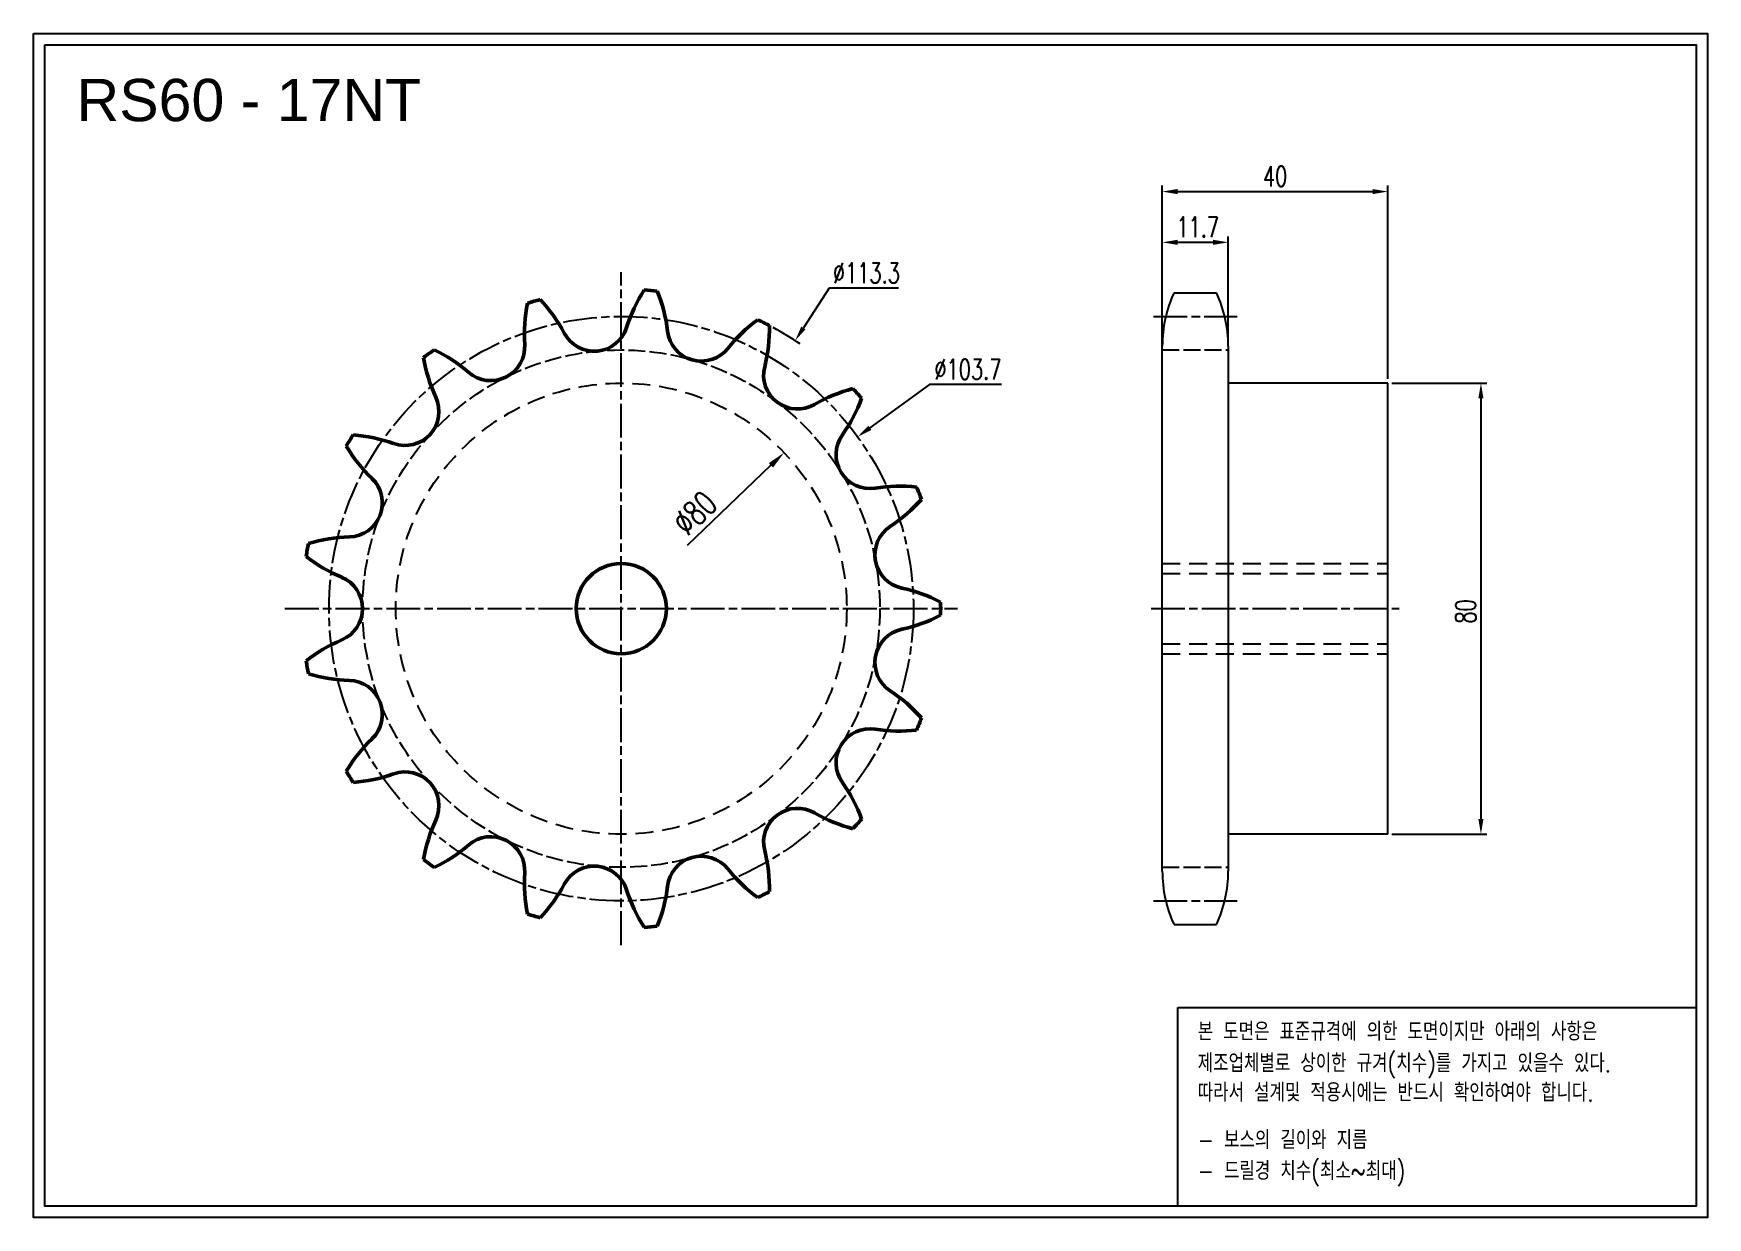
# Model space of a CAD drawing. Header units: millimetres. Extents: x 26149 to 26446, y 0 to 210.
import ezdxf

# ---------------------------------------------------------------- set-up
doc = ezdxf.new("R2010")
doc.units = ezdxf.units.MM
for name, pattern in [('AM_ISO02W050', [7.5, 6, -1.5]), ('AM_ISO02W050x2', [3.75, 3, -0.75]), ('AM_ISO08W050', [18, 12, -1.5, 3, -1.5]), ('AM_ISO08W050x2', [9, 6, -0.75, 1.5, -0.75]), ('HIDDEN', [9.525, 6.35, -3.175])]:
    doc.linetypes.add(name, pattern=pattern)
for name, color, linetype, lineweight in [('AM_0N', 7, 'Continuous', 50), ('AM_3N', 6, 'AM_ISO02W050', 25), ('AM_7', 4, 'AM_ISO08W050', 25), ('AM_7N', 4, 'AM_ISO08W050', 25)]:
    doc.layers.add(name, color=color, linetype=linetype, lineweight=lineweight)
doc.layers.add('HL', color=2, linetype='HIDDEN')
doc.layers.add('S-DIM', color=7, linetype='Continuous')
doc.styles.add('HAN', font='ROMANS.shx', dxfattribs={"width": 0.7, "bigfont": 'whgtxt.shx'})
doc.styles.add('HSG', font='SIMPLEX.shx', dxfattribs={"width": 0.7, "bigfont": 'HSG.shx'})
doc.styles.get("Standard").update_dxf_attribs({"font": 'arial.ttf'})
doc.dimstyles.new('APP6', dxfattribs={"dimscale": 1.5, "dimtxt": 2.4, "dimasz": 1.8, "dimexe": 0.7, "dimexo": 0.5, "dimgap": 0.6, "dimtad": 1, "dimtoh": 1, "dimdec": 1, "dimrnd": 0.01, "dimzin": 9, "dimdsep": 46, "dimtxsty": 'HSG', "dimcen": 0, "dimclrd": 1, "dimclre": 1, "dimclrt": 256, "dimazin": 2, "dimtp": 1, "dimtm": 1, "dimtfac": 0.5, "dimtdec": 1, "dimtofl": 0, "dimtmove": 0, "dimatfit": 3, "dimfxl": 0, "dimtvp": 1, "dimtolj": 2, "dimlwd": -1, "dimlwe": -1, "dimarcsym": 0})
doc.dimstyles.new('APP8', dxfattribs={"dimscale": 1.8, "dimtxt": 2.4, "dimasz": 1.8, "dimexe": 0.7, "dimexo": 0.5, "dimgap": 0.6, "dimtad": 1, "dimtoh": 1, "dimdec": 1, "dimrnd": 0.01, "dimzin": 9, "dimdsep": 46, "dimtxsty": 'HSG', "dimcen": 0, "dimclrd": 1, "dimclre": 1, "dimclrt": 256, "dimazin": 2, "dimtp": 1, "dimtm": 1, "dimtfac": 0.5, "dimtdec": 1, "dimtofl": 0, "dimtmove": 0, "dimatfit": 3, "dimfxl": 0, "dimtvp": 1, "dimtolj": 2, "dimlwd": -1, "dimlwe": -1, "dimarcsym": 0})

# ---------------------------------------------------------------- blocks, each defined once
blk = doc.blocks.new('*D1')
at = {"layer": 'Defpoints', "color": 0, "transparency": 16777216}
for p in [(26282.14, 135.65), (26224.35, 80.33)]:
    blk.add_point(p, dxfattribs=at)
at = {"layer": 'S-DIM', "color": 1, "transparency": 16777216}
blk.add_line((26265, 119.23), (26279.8, 133.41), dxfattribs=at)
blk.add_solid([(26279.43, 133.8), (26280.18, 133.02), (26282.14, 135.65)], dxfattribs=at)
at = {"layer": 'S-DIM', "transparency": 16777216, "insert": (26266.29, 124.96), "char_height": 4.32, "attachment_point": 5, "rotation": 43.7499, "style": 'HSG'}
blk.add_mtext('\\A2;∅80', dxfattribs=at)
blk = doc.blocks.new('*D2')
at = {"layer": 'Defpoints', "color": 0, "transparency": 16777216}
for p in [(26284.1, 155.52), (26222.4, 60.45)]:
    blk.add_point(p, dxfattribs=at)
at = {"layer": 'S-DIM', "color": 1, "transparency": 16777216}
for p, q in [((26290.14, 164.83), (26285.57, 157.79)), ((26302.44, 164.83), (26290.14, 164.83))]:
    blk.add_line(p, q, dxfattribs=at)
blk.add_arc((26253.25, 107.99), 56.67, 55.9534, 61.5915, dxfattribs=at)
blk.add_solid([(26285.19, 158.03), (26285.95, 157.54), (26284.1, 155.52)], dxfattribs=at)
at = {"layer": 'S-DIM', "transparency": 16777216, "insert": (26296.74, 167.53), "char_height": 3.6, "attachment_point": 5, "style": 'HSG'}
blk.add_mtext('\\A2;∅113.3', dxfattribs=at)
blk = doc.blocks.new('*D3')
at = {"layer": 'Defpoints', "color": 0, "transparency": 16777216}
for p in [(26295.18, 138.47), (26211.32, 77.51)]:
    blk.add_point(p, dxfattribs=at)
at = {"layer": 'S-DIM', "color": 1, "transparency": 16777216}
for p, q in [((26307.91, 147.72), (26297.36, 140.06)), ((26320.69, 147.72), (26307.91, 147.72))]:
    blk.add_line(p, q, dxfattribs=at)
blk.add_solid([(26297.1, 140.42), (26297.63, 139.69), (26295.18, 138.47)], dxfattribs=at)
at = {"layer": 'S-DIM', "transparency": 16777216, "insert": (26314.75, 150.42), "char_height": 3.6, "attachment_point": 5, "style": 'HSG'}
blk.add_mtext('\\A2;∅103.7', dxfattribs=at)
blk = doc.blocks.new('*D4')
at = {"layer": 'Defpoints', "color": 0, "transparency": 16777216}
for p in [(26360.94, 172.96), (26349.24, 153.87), (26360.94, 153.87)]:
    blk.add_point(p, dxfattribs=at)
at = {"layer": 'S-DIM', "color": 1, "transparency": 16777216}
for p, q in [((26349.24, 154.62), (26349.24, 174.01)), ((26351.94, 172.96), (26358.24, 172.96)), ((26360.94, 154.62), (26360.94, 174.01))]:
    blk.add_line(p, q, dxfattribs=at)
for points in [[(26351.94, 173.41), (26351.94, 172.51), (26349.24, 172.96)], [(26358.24, 173.41), (26358.24, 172.51), (26360.94, 172.96)]]:
    blk.add_solid(points, dxfattribs=at)
at = {"layer": 'S-DIM', "transparency": 16777216, "insert": (26355.52, 175.66), "char_height": 3.6, "attachment_point": 5, "style": 'HSG'}
blk.add_mtext('\\A2;11.7', dxfattribs=at)
blk = doc.blocks.new('*D5')
at = {"layer": 'Defpoints', "color": 0, "transparency": 16777216}
for p in [(26389.24, 181.96), (26349.24, 153.87), (26389.24, 147.99)]:
    blk.add_point(p, dxfattribs=at)
at = {"layer": 'S-DIM', "color": 1, "transparency": 16777216}
for p, q in [((26349.24, 154.62), (26349.24, 183.01)), ((26351.94, 181.96), (26386.54, 181.96)), ((26389.24, 148.74), (26389.24, 183.01))]:
    blk.add_line(p, q, dxfattribs=at)
for points in [[(26351.94, 182.41), (26351.94, 181.51), (26349.24, 181.96)], [(26386.54, 182.41), (26386.54, 181.51), (26389.24, 181.96)]]:
    blk.add_solid(points, dxfattribs=at)
at = {"layer": 'S-DIM', "transparency": 16777216, "insert": (26369.24, 184.66), "char_height": 3.6, "attachment_point": 5, "style": 'HSG'}
blk.add_mtext('\\A2;40', dxfattribs=at)
blk = doc.blocks.new('*D6')
at = {"layer": 'Defpoints', "color": 0, "transparency": 16777216}
for p in [(26389.24, 147.99), (26389.24, 67.99), (26405.77, 67.99)]:
    blk.add_point(p, dxfattribs=at)
at = {"layer": 'S-DIM', "color": 1, "transparency": 16777216}
for p, q in [((26389.99, 147.99), (26406.82, 147.99)), ((26405.77, 145.29), (26405.77, 70.69)), ((26389.99, 67.99), (26406.82, 67.99))]:
    blk.add_line(p, q, dxfattribs=at)
for points in [[(26405.32, 145.29), (26406.22, 145.29), (26405.77, 147.99)], [(26405.32, 70.69), (26406.22, 70.69), (26405.77, 67.99)]]:
    blk.add_solid(points, dxfattribs=at)
at = {"layer": 'S-DIM', "transparency": 16777216, "insert": (26403.07, 107.49), "char_height": 3.6, "attachment_point": 5, "rotation": 90, "style": 'HSG'}
blk.add_mtext('\\A2;80', dxfattribs=at)

msp = doc.modelspace()

# ---------------------------------------------------------------- linework, layer by layer
for p, q in [((26351.32, 164.03), (26358.86, 164.03)), ((26349.24, 61.44), (26349.24, 154.53)), ((26360.94, 154.53), (26360.94, 61.44)), ((26389.24, 147.99), (26360.94, 147.99)), ((26389.24, 67.99), (26389.24, 147.99)), ((26389.24, 67.99), (26360.94, 67.99)), ((26351.32, 51.94), (26358.86, 51.94))]:
    msp.add_line(p, q)
for points in [[(26148.97, 210), (26445.97, 210), (26445.97, 0), (26148.97, 0)], [(26150.97, 208), (26443.97, 208), (26443.97, 2), (26150.97, 2)]]:
    msp.add_lwpolyline(points, close=True)
at = {"color": 6}
msp.add_lwpolyline([(26351.97, 37.25), (26443.97, 37.25), (26443.97, 2), (26351.97, 2)], close=True, dxfattribs=at)
for centre, start, end in [((26371.94, 154.53), 155.2599, 180), ((26338.24, 154.53), 0, 24.7401), ((26371.94, 61.44), 180, 204.7401), ((26338.24, 61.44), 335.2599, 0)]:
    msp.add_arc(centre, 22.7, start, end)
at = {"layer": 'AM_0N'}
msp.add_circle((26253.25, 107.99), 8, dxfattribs=at)
for centre, radius, start, end in [((26280.12, 149.77), 27.15, 147.1217, 162.6471), ((26253.25, 107.99), 56.67, 83.5262, 85.8855), ((26234.51, 154), 27.15, 6.7647, 22.29), ((26263.21, 156.66), 27.15, 168.2982, 183.8235), ((26253.25, 107.99), 56.67, 104.7027, 107.062), ((26219.16, 144.12), 27.15, 27.9412, 43.4665), ((26248.46, 159.66), 6.01, 207.9412, 342.6471), ((26293.4, 137.24), 27.15, 125.9453, 141.4706), ((26253.25, 107.99), 56.67, 62.3498, 64.7091), ((26252.4, 157.66), 27.15, 345.5882, 1.1136), ((26230.12, 154.44), 6.01, 229.1176, 3.8235), ((26267.45, 157.9), 6.01, 186.7647, 321.4706), ((26253.25, 107.99), 56.67, 125.8792, 128.2385), ((26244.96, 156.97), 27.15, 189.4747, 205), ((26208.41, 129.37), 27.15, 49.1176, 64.643), ((26284.52, 149.4), 6.01, 165.5882, 300.2941), ((26301.26, 120.76), 27.15, 104.7688, 120.2941), ((26253.25, 107.99), 56.67, 41.1733, 43.5326), ((26214.9, 142.95), 6.01, 250.2941, 25), ((26270.4, 154.61), 27.15, 324.4118, 339.9371), ((26253.25, 107.99), 56.67, 147.0556, 149.415), ((26227.83, 150.67), 27.15, 210.6511, 226.1765), ((26203.71, 111.72), 27.15, 70.2941, 85.8194), ((26297.37, 135.31), 6.01, 144.4118, 279.1176), ((26204.86, 126.73), 6.01, 271.4706, 46.1765), ((26302.63, 102.56), 27.15, 83.5923, 99.1176), ((26253.25, 107.99), 56.67, 19.9968, 22.3561), ((26286.08, 145.27), 27.15, 303.2353, 318.7606), ((26304.26, 117.52), 6.01, 123.2353, 257.9412), ((26253.25, 107.99), 56.67, 168.2321, 170.5914), ((26205.71, 93.58), 27.15, 91.4706, 106.9959), ((26214.12, 138.6), 27.15, 231.8276, 247.3529), ((26201.35, 107.99), 6.01, 292.6471, 67.3529), ((26297.33, 85.09), 27.15, 62.4158, 77.9412), ((26253.25, 107.99), 56.67, 358.8203, 1.1797), ((26304.26, 98.45), 6.01, 102.0588, 236.7647), ((26297.33, 130.89), 27.15, 282.0588, 297.5842), ((26214.12, 77.38), 27.15, 112.6471, 128.1724), ((26253.25, 107.99), 56.67, 189.4086, 191.7679), ((26205.71, 122.4), 27.15, 253.0041, 268.5294), ((26204.86, 89.24), 6.01, 313.8235, 88.5294), ((26286.08, 70.71), 27.15, 41.2394, 56.7647), ((26297.37, 80.67), 6.01, 80.8824, 215.5882), ((26302.63, 113.42), 27.15, 260.8824, 276.4077), ((26253.25, 107.99), 56.67, 337.6439, 340.0032), ((26227.83, 65.31), 27.15, 133.8235, 149.3489), ((26253.25, 107.99), 56.67, 210.585, 212.9444), ((26203.71, 104.25), 27.15, 274.1806, 289.7059), ((26214.9, 73.03), 6.01, 335, 109.7059), ((26270.4, 61.36), 27.15, 20.0629, 35.5882), ((26284.52, 66.57), 6.01, 59.7059, 194.4118), ((26301.26, 95.21), 27.15, 239.7059, 255.2312), ((26244.96, 59.01), 27.15, 155, 170.5253), ((26253.25, 107.99), 56.67, 316.4674, 318.8267), ((26208.41, 86.61), 27.15, 295.357, 310.8824), ((26230.12, 61.53), 6.01, 356.1765, 130.8824), ((26253.25, 107.99), 56.67, 231.7615, 234.1208), ((26267.45, 58.07), 6.01, 38.5294, 173.2353), ((26252.4, 58.32), 27.15, 358.8864, 14.4118), ((26263.21, 59.32), 27.15, 176.1765, 191.7018), ((26248.46, 56.31), 6.01, 17.3529, 152.0588), ((26293.4, 78.73), 27.15, 218.5294, 234.0547), ((26219.16, 71.85), 27.15, 316.5335, 332.0588), ((26280.12, 66.21), 27.15, 197.3529, 212.8783), ((26234.51, 61.98), 27.15, 337.71, 353.2353), ((26253.25, 107.99), 56.67, 295.2909, 297.6502), ((26253.25, 107.99), 56.67, 252.938, 255.2973), ((26253.25, 107.99), 56.67, 274.1145, 276.4738)]:
    msp.add_arc(centre, radius, start, end, dxfattribs=at)
at = {"layer": 'AM_3N', "linetype": 'AM_ISO02W050x2'}
for p, q in [((26349.24, 153.87), (26360.94, 153.87)), ((26349.24, 62.11), (26360.94, 62.11))]:
    msp.add_line(p, q, dxfattribs=at)
msp.add_circle((26253.25, 107.99), 45.88, dxfattribs=at)
at = {"layer": 'AM_7', "linetype": 'AM_ISO08W050x2'}
msp.add_circle((26253.25, 107.99), 51.84, dxfattribs=at)
at = {"layer": 'AM_7N', "linetype": 'AM_ISO08W050x2'}
for p, q in [((26253.25, 48.32), (26253.25, 167.66)), ((26347.68, 159.82), (26362.5, 159.82)), ((26193.58, 107.99), (26312.92, 107.99)), ((26347.24, 107.99), (26391.24, 107.99)), ((26347.68, 56.15), (26362.5, 56.15))]:
    msp.add_line(p, q, dxfattribs=at)
at = {"layer": 'HL', "ltscale": 0.5}
for p, q in [((26349.24, 115.99), (26389.24, 115.99)), ((26349.24, 114.24), (26389.24, 114.24)), ((26349.24, 101.74), (26389.24, 101.74)), ((26349.24, 100), (26389.24, 100))]:
    msp.add_line(p, q, dxfattribs=at)
msp.add_circle((26253.25, 107.99), 40, dxfattribs=at)

# ---------------------------------------------------------------- texts
msp.add_text('RS60 - 17NT', height=7.5).set_placement((26156.62, 194.45))
at = {"color": 6, "style": 'HAN', "width": 0.8}
for s, p in [('본 도면은 표준규격에 의한 도면이지만 아래의 사항은', (26355.53, 31.37)), ('제조업체별로 상이한 규겨(치수)를 가지고 있을수 있다.', (26355.53, 25.77)), ('따라서 설계및 적용시에는 반드시 확인하여야 합니다.', (26355.53, 20.56)), ('- 보스의 길이와 지름', (26355.53, 12.17)), ('- 드릴경 치수(최소~최대)', (26355.53, 6.66))]:
    msp.add_text(s, height=3.2348, dxfattribs=at).set_placement(p)

# ---------------------------------------------------------------- dimensions: what is measured, and where the dimension line sits
at = {"layer": 'S-DIM', "color": 1}
dim = msp.add_linear_dim(base=(26389.24, 181.96), p1=(26349.24, 153.87), p2=(26389.24, 147.99), dimstyle='APP6', dxfattribs=at)
dim.commit()
dim.dimension.update_dxf_attribs({"geometry": '*D5', "text_midpoint": (26369.24, 184.66)})
dim = msp.add_linear_dim(base=(26360.94, 172.96), p1=(26349.24, 153.87), p2=(26360.94, 153.87), dimstyle='APP6', dxfattribs=at)
dim.commit()
dim.dimension.update_dxf_attribs({"geometry": '*D4', "text_midpoint": (26355.52, 172.96), "dimtype": 128})
for p1, p2, picture, middle in [((26222.4, 60.45), (26284.1, 155.52), '*D2', (26296.74, 164.83)), ((26211.32, 77.51), (26295.18, 138.47), '*D3', (26314.75, 147.72))]:
    dim = msp.add_diameter_dim_2p(p1=p1, p2=p2, dimstyle='APP6', dxfattribs=at)
    dim.commit()
    dim.dimension.update_dxf_attribs({"geometry": picture, "text_midpoint": middle, "dimtype": 131})
dim = msp.add_linear_dim(base=(26405.77, 67.99), p1=(26389.24, 147.99), p2=(26389.24, 67.99), angle=90, dimstyle='APP6', dxfattribs=at)
dim.commit()
dim.dimension.update_dxf_attribs({"geometry": '*D6', "text_midpoint": (26405.77, 107.49), "dimtype": 128})
at = {"layer": 'S-DIM'}
dim = msp.add_diameter_dim_2p(p1=(26224.35, 80.33), p2=(26282.14, 135.65), dimstyle='APP8', dxfattribs=at)
dim.commit()
dim.dimension.update_dxf_attribs({"geometry": '*D1', "text_midpoint": (26268.53, 122.62), "dimtype": 131})

doc.saveas('drawing.dxf')
